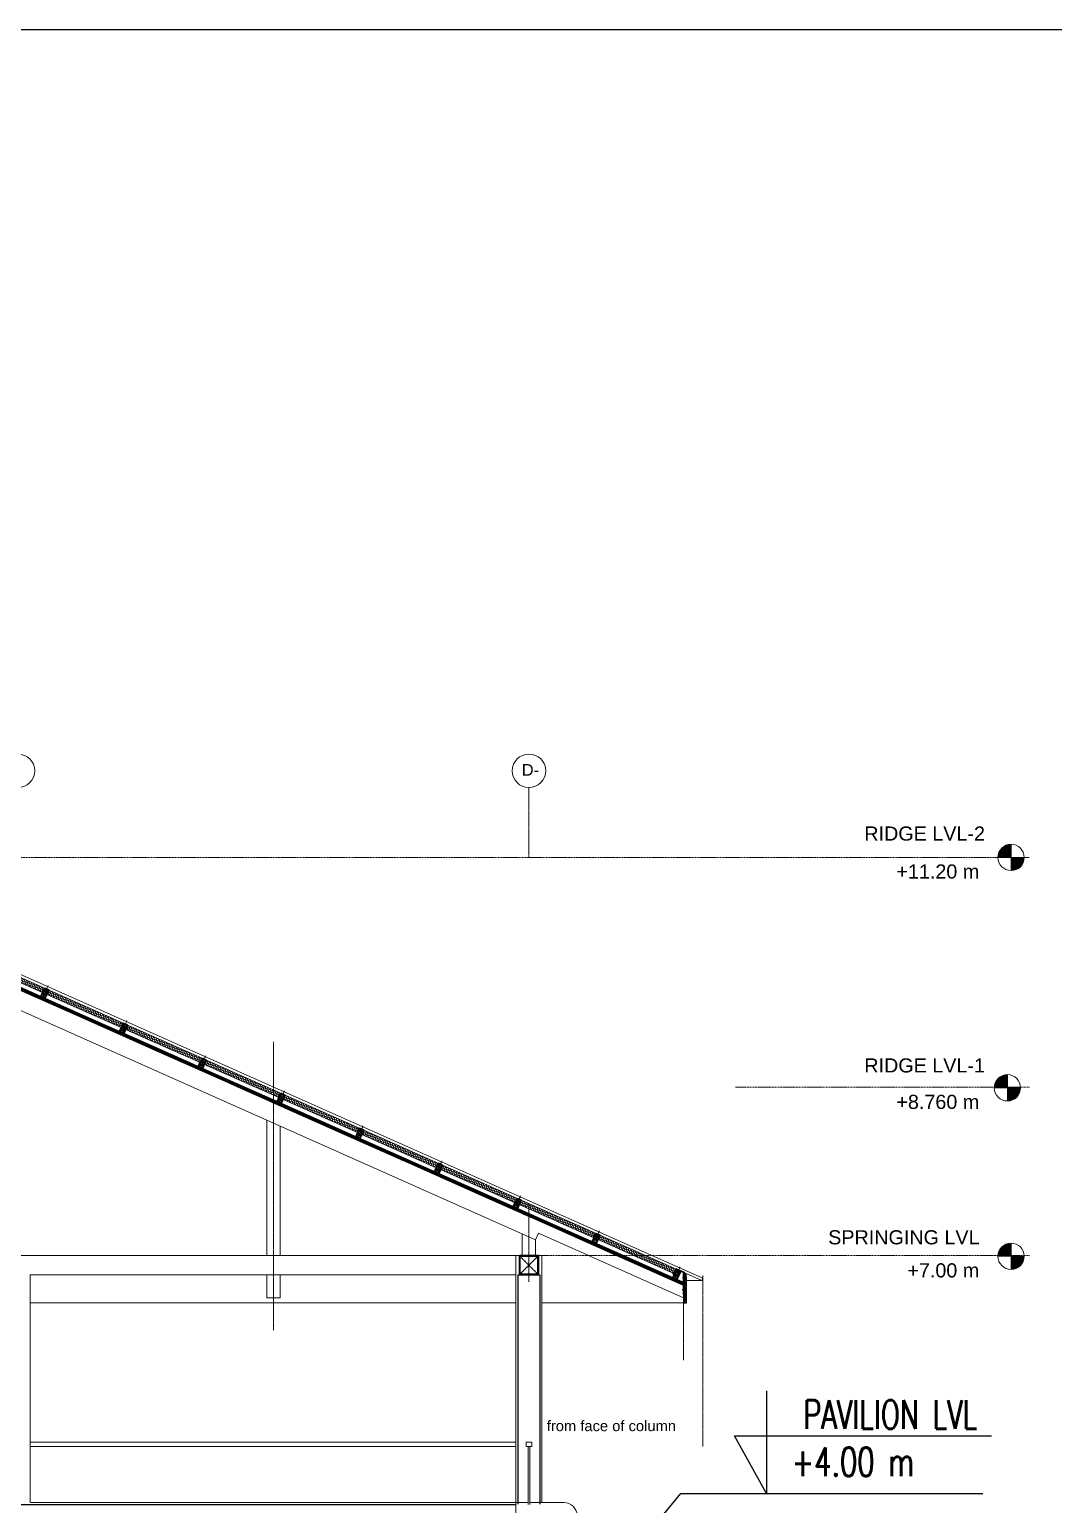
# Model space of a CAD drawing. Header units: millimetres. Extents: x 2659630 to 6742168, y -2425387 to -732288.
# Drawn here: x 3306549 to 3317240, y -1076419 to -1061008 of the extents above; entities that cross this region are included whole.
import ezdxf

# ---------------------------------------------------------------- set-up
doc = ezdxf.new("R2010")
doc.units = ezdxf.units.MM
for name, pattern in [('Centre', [31.749999999999996, 6.349999999999999, -4.7625, 15.875, -4.7625]), ('Grid Line', [22.224999999999994, 12.7, -3.174999999999999, 3.174999999999999, -3.174999999999999]), ('Hidden', [7.143750000000001, 4.7625, -2.38125])]:
    doc.linetypes.add(name, pattern=pattern)
for name, color, linetype in [('A-COLUMN', 12, 'Continuous'), ('A-LINE-1 HIDDEN', 1, 'Continuous'), ('S-COLUMN NO', 2, 'Continuous'), ('S-LEVEL SECTION', 3, 'Continuous')]:
    doc.layers.add(name, color=color, linetype=linetype)
for name, color, linetype, lineweight in [('A-DETL', 90, 'Continuous', 18), ('A-FLOR-HRAL', 11, 'Continuous', 18), ('A-FLOR-LEVL', 51, 'Continuous', 9), ('A-GRID-MODE', 80, 'Continuous', 0), ('A-hatch', 253, 'Continuous', 0), ('A-PLASTER', 50, 'Continuous', 0), ('A-ROOF', 6, 'Continuous', 0), ('A-TEXT', 211, 'Continuous', 9), ('A-WALL', 113, 'Continuous', 9), ('elevation 02', 2, 'Continuous', 9), ('S-GRID', 1, 'Continuous', 9), ('section-steel', 27, 'Continuous', 30), ('TEXT', 150, 'Continuous', 25)]:
    doc.layers.add(name, color=color, linetype=linetype, lineweight=lineweight)
doc.styles.add('Arial', font='arial.ttf', dxfattribs={"height": 123})
doc.styles.add('Arial_1', font='arial.ttf', dxfattribs={"height": 98.35329341317356})
doc.styles.add('ROMANS', font='r.shx', dxfattribs={"width": 0.7})

# ---------------------------------------------------------------- blocks, each defined once
blk = doc.blocks.new('Grid - M_Grid Head - Circle-24584-GROUND FLOOR PLAN-01')
at = {"layer": 'A-GRID-MODE'}
blk.add_circle((0, 0), 3.500000000000003, dxfattribs=at)
blk = doc.blocks.new('Level - M_Level Head - Circle_100-1971033-BUILDING SECTION BB_')
at = {"layer": 'A-FLOR-LEVL', "lineweight": 9}
h = blk.add_hatch(color=256, dxfattribs=at)
edge = h.paths.add_edge_path(flags=0)
edge.add_line((79558.08501780154, 3137.499999977148), (79558.08501780154, 2999.999999977148))
edge.add_line((79558.08501780154, 2999.999999977148), (79420.58501780154, 2999.999999977148))
edge.add_arc((79558.08501780154, 2999.999999977148), 137.5, 90.0000000000004, 180.0000000000002, ccw=False)
h = blk.add_hatch(color=256, dxfattribs=at)
edge = h.paths.add_edge_path(flags=0)
edge.add_arc((79558.08501780154, 2999.999999977148), 137.4999999999854, 269.99999999999966, 360, ccw=False)
edge.add_line((79558.08501780154, 2862.499999977148), (79558.08501780154, 2999.999999977148))
edge.add_line((79558.08501780154, 2999.999999977148), (79695.58501780152, 2999.999999977148))
for p, q in [((79558.08501780154, 2999.999999977148), (79558.08501780154, 3137.499999977148)), ((79420.58501780154, 2999.999999977148), (79558.08501780154, 2999.999999977148)), ((79695.58501780152, 2999.999999977148), (79558.08501780154, 2999.999999977148)), ((79558.08501780154, 2999.999999977148), (79558.08501780154, 2862.499999977148))]:
    blk.add_line(p, q, dxfattribs=at)
blk.add_circle((79558.08501780154, 2999.999999977148), 137.4999999999854, dxfattribs=at)
for radius, start, end in [(137.5, 90, 179.9999999999998), (137.4999999999854, 269.9999999999993, 359.9999999999994)]:
    blk.add_arc((79558.08501780154, 2999.999999977148), radius, start, end, dxfattribs=at)

msp = doc.modelspace()

# ---------------------------------------------------------------- hatches: boundary and pattern name
at = {"layer": 'A-DETL'}
h = msp.add_hatch(dxfattribs=at)
h.set_pattern_fill('HONEY', color=256, scale=100, angle=45)
h.set_pattern_definition([(45, (2176345.705250465, 602322.9781681602), (5.603596701050336, 20.9129075934452), [12.5, -25]), (165, (2176345.705250465, 602322.9781681602), (-20.9129075934452, -5.603596701050326), [12.5, -25]), (105, (2176345.705250465, 602322.9781681602), (-15.30931089239486, 15.30931089239487), [-25, 12.5])])
h.paths.add_polyline_path([(3305906.747783695, -1070723.008923693), (3305927.084615848, -1070677.331650812), (3306705.411397986, -1071023.865060764), (3306685.074565832, -1071069.542333644)])
h = msp.add_hatch(dxfattribs=at)
h.set_pattern_fill('HONEY', color=256, scale=100, angle=45)
h.set_pattern_definition([(45, (2175523.514338617, 601956.9151893235), (5.603596701050336, 20.9129075934452), [12.5, -25]), (165, (2175523.514338617, 601956.9151893235), (-20.9129075934452, -5.603596701050326), [12.5, -25]), (105, (2175523.514338617, 601956.9151893235), (-15.30931089239486, 15.30931089239487), [-25, 12.5])])
h.paths.add_polyline_path([(3306728.938695543, -1071089.07190253), (3306749.275527696, -1071043.394629649), (3307527.602309833, -1071389.928039601), (3307507.26547768, -1071435.605312481)])
h = msp.add_hatch(dxfattribs=at)
h.set_pattern_fill('HONEY', color=256, scale=100, angle=45)
h.set_pattern_definition([(45, (2174701.323426709, 601590.8522106234), (5.603596701050336, 20.9129075934452), [12.5, -25]), (165, (2174701.323426709, 601590.8522106234), (-20.9129075934452, -5.603596701050326), [12.5, -25]), (105, (2174701.323426709, 601590.8522106234), (-15.30931089239486, 15.30931089239487), [-25, 12.5])])
h.paths.add_polyline_path([(3307551.129607452, -1071455.13488123), (3307571.466439605, -1071409.457608349), (3308349.793221742, -1071755.991018301), (3308329.456389588, -1071801.668291181)])
h = msp.add_hatch(dxfattribs=at)
h.set_pattern_fill('HONEY', color=256, scale=100, angle=45)
h.set_pattern_definition([(45, (2173879.13251483, 601224.7892318552), (5.603596701050336, 20.9129075934452), [12.5, -25]), (165, (2173879.13251483, 601224.7892318552), (-20.9129075934452, -5.603596701050326), [12.5, -25]), (105, (2173879.13251483, 601224.7892318552), (-15.30931089239486, 15.30931089239487), [-25, 12.5])])
h.paths.add_polyline_path([(3308373.32051933, -1071821.197859998), (3308393.657351483, -1071775.520587117), (3309171.98413362, -1072122.053997069), (3309151.647301467, -1072167.731269949)])
h = msp.add_hatch(dxfattribs=at)
h.set_pattern_fill('HONEY', color=256, scale=100, angle=45)
h.set_pattern_definition([(45, (2173056.941602929, 600858.7262531361), (5.603596701050336, 20.9129075934452), [12.5, -25]), (165, (2173056.941602929, 600858.7262531361), (-20.9129075934452, -5.603596701050326), [12.5, -25]), (105, (2173056.941602929, 600858.7262531361), (-15.30931089239486, 15.30931089239487), [-25, 12.5])])
h.paths.add_polyline_path([(3309195.511431208, -1072187.260838766), (3309215.848263383, -1072141.583565836), (3309994.175045521, -1072488.116975788), (3309973.838213346, -1072533.794248718)])
h = msp.add_hatch(dxfattribs=at)
h.set_pattern_fill('HONEY', color=256, scale=100, angle=45)
h.set_pattern_definition([(45, (2172234.885267765, 600492.3610101205), (5.603596701050336, 20.9129075934452), [12.5, -25]), (165, (2172234.885267765, 600492.3610101205), (-20.9129075934452, -5.603596701050326), [12.5, -25]), (105, (2172234.885267765, 600492.3610101205), (-15.30931089239486, 15.30931089239487), [-25, 12.5])])
h.paths.add_polyline_path([(3310017.702343086, -1072553.323817535), (3310038.039175258, -1072507.646544614), (3310816.365957377, -1072854.179954606), (3310796.029125223, -1072899.857227486)])
h = msp.add_hatch(dxfattribs=at)
h.set_pattern_fill('HONEY', color=256, scale=100, angle=45)
h.set_pattern_definition([(45, (2171412.559779195, 600126.6002955504), (5.603596701050336, 20.9129075934452), [12.5, -25]), (165, (2171412.559779195, 600126.6002955504), (-20.9129075934452, -5.603596701050326), [12.5, -25]), (105, (2171412.559779195, 600126.6002955504), (-15.30931089239486, 15.30931089239487), [-25, 12.5])])
h.paths.add_polyline_path([(3310839.893254965, -1072919.386796303), (3310860.230087118, -1072873.709523422), (3311638.556869255, -1073220.242933374), (3311618.220037102, -1073265.920206254)])
h = msp.add_hatch(dxfattribs=at)
h.set_pattern_fill('HONEY', color=256, scale=100, angle=45)
h.set_pattern_definition([(45, (2170590.368867317, 599760.537316781), (5.603596701050336, 20.9129075934452), [12.5, -25]), (165, (2170590.368867317, 599760.537316781), (-20.9129075934452, -5.603596701050326), [12.5, -25]), (105, (2170590.368867317, 599760.537316781), (-15.30931089239486, 15.30931089239487), [-25, 12.5])])
h.paths.add_polyline_path([(3311662.084166843, -1073285.449775072), (3311682.420998996, -1073239.772502192), (3312460.747781133, -1073586.305912143), (3312440.41094898, -1073631.983185024)])
h = msp.add_hatch(dxfattribs=at)
h.set_pattern_fill('HONEY', color=256, scale=100, angle=45)
h.set_pattern_definition([(45, (2169768.177955438, 599394.4743380139), (5.603596701050336, 20.9129075934452), [12.5, -25]), (165, (2169768.177955438, 599394.4743380139), (-20.9129075934452, -5.603596701050326), [12.5, -25]), (105, (2169768.177955438, 599394.4743380139), (-15.30931089239486, 15.30931089239487), [-25, 12.5])])
h.paths.add_polyline_path([(3312484.275078721, -1073651.51275384), (3312504.611910875, -1073605.835480959), (3313282.938693012, -1073952.36889091), (3313262.601860859, -1073998.046163791)])
at = {"layer": 'A-hatch', "lineweight": -3}
h = msp.add_hatch(color=256, dxfattribs=at)
h.dxf.hatch_style = 1
h.paths.add_polyline_path([(3306705.411397986, -1071023.865060764), (3306749.275527726, -1071043.394629581), (3306710.228809991, -1071131.094993515), (3306666.36468025, -1071111.565424697)])
h.paths.add_polyline_path([(3306671.645808653, -1071109.538189439), (3306708.201574733, -1071125.813865112), (3306743.994399323, -1071045.421864839), (3306707.438633244, -1071029.146189167)], flags=16)
h = msp.add_hatch(color=256, dxfattribs=at)
h.dxf.hatch_style = 1
h.paths.add_polyline_path([(3307527.602309895, -1071389.928039464), (3307571.466439635, -1071409.457608281), (3307532.4197219, -1071497.157972215), (3307488.555592158, -1071477.628403397)])
h.paths.add_polyline_path([(3307493.836720562, -1071475.601168139), (3307530.392486642, -1071491.876843812), (3307566.185311232, -1071411.484843539), (3307529.629545153, -1071395.209167867)], flags=16)
h = msp.add_hatch(color=256, dxfattribs=at)
h.dxf.hatch_style = 1
h.paths.add_polyline_path([(3308349.793221742, -1071755.991018301), (3308393.657351483, -1071775.520587117), (3308354.610633748, -1071863.220951051), (3308310.746504006, -1071843.691382234)])
h.paths.add_polyline_path([(3308316.027632409, -1071841.664146975), (3308352.583398489, -1071857.939822648), (3308388.37622308, -1071777.547822376), (3308351.820457001, -1071761.272146704)], flags=16)
h = msp.add_hatch(color=256, dxfattribs=at)
h.dxf.hatch_style = 1
h.paths.add_polyline_path([(3309171.984133643, -1072122.05399702), (3309215.848263383, -1072141.583565836), (3309176.801545648, -1072229.28392977), (3309132.937415907, -1072209.754360952)])
h.paths.add_polyline_path([(3309138.218544309, -1072207.727125694), (3309174.77431039, -1072224.002801367), (3309210.56713498, -1072143.610801095), (3309174.011368901, -1072127.335125423)], flags=16)
h = msp.add_hatch(color=256, dxfattribs=at)
h.dxf.hatch_style = 1
h.paths.add_polyline_path([(3309994.175045517, -1072488.116975797), (3310038.039175258, -1072507.646544614), (3309998.992457522, -1072595.346908548), (3309955.128327781, -1072575.81733973)])
h.paths.add_polyline_path([(3309960.409456184, -1072573.790104472), (3309996.965222264, -1072590.065780145), (3310032.758046854, -1072509.673779872), (3309996.202280775, -1072493.3981042)], flags=16)
h = msp.add_hatch(color=256, dxfattribs=at)
h.dxf.hatch_style = 1
h.paths.add_polyline_path([(3310816.365957377, -1072854.179954606), (3310860.230087118, -1072873.709523422), (3310821.183369383, -1072961.409887356), (3310777.319239642, -1072941.880318538)])
h.paths.add_polyline_path([(3310782.600368044, -1072939.85308328), (3310819.156134124, -1072956.128758953), (3310854.948958715, -1072875.73675868), (3310818.393192636, -1072859.461083008)], flags=16)
h = msp.add_hatch(color=256, dxfattribs=at)
h.dxf.hatch_style = 1
h.paths.add_polyline_path([(3311638.556869256, -1073220.242933374), (3311682.420998997, -1073239.77250219), (3311643.374281261, -1073327.472866124), (3311599.51015152, -1073307.943297307)])
h.paths.add_polyline_path([(3311604.791279923, -1073305.916062048), (3311641.347046003, -1073322.191737721), (3311677.139870593, -1073241.799737449), (3311640.584104514, -1073225.524061777)], flags=16)
h = msp.add_hatch(color=256, dxfattribs=at)
h.dxf.hatch_style = 1
h.paths.add_polyline_path([(3312460.747781139, -1073586.305912131), (3312504.61191088, -1073605.835480947), (3312465.565193145, -1073693.535844881), (3312421.701063403, -1073674.006276063)])
h.paths.add_polyline_path([(3312426.982191806, -1073671.979040805), (3312463.537957886, -1073688.254716478), (3312499.330782477, -1073607.862716205), (3312462.775016398, -1073591.587040533)], flags=16)
h = msp.add_hatch(color=256, dxfattribs=at)
h.dxf.hatch_style = 1
h.paths.add_polyline_path([(3311669.001281624, -1073824.721092081), (3311857.00128878, -1073824.721060342), (3311857.000427557, -1074012.720403581), (3311669.000420401, -1074012.72043532)], flags=16)
h.paths.add_polyline_path([(3311663.001281624, -1073818.721092081), (3311863.00128878, -1073818.721060342), (3311863.000427557, -1074018.720403581), (3311663.000420401, -1074018.72043532)])
h = msp.add_hatch(color=256, dxfattribs=at)
h.dxf.hatch_style = 1
h.paths.add_polyline_path([(3313303.761883454, -1073961.639972613), (3313347.626013194, -1073981.16954143), (3313308.579295459, -1074068.869905363), (3313264.715165718, -1074049.340336546)])
h.paths.add_polyline_path([(3313269.996294121, -1074047.313101287), (3313306.552060201, -1074063.58877696), (3313342.344884791, -1073983.196776688), (3313305.789118712, -1073966.921101016)], flags=16)
at = {"layer": 'A-WALL', "lineweight": -3}
h = msp.add_hatch(dxfattribs=at)
h.set_pattern_fill('ANSI37', color=252, scale=100, angle=23.99999999989847)
h.set_pattern_definition([(68.99999999989848, (2085107.179054646, 541560.7030738166), (-11.66975533120708, 4.479599369336934), []), (158.9999999998984, (2085107.179054646, 541560.7030738166), (-4.479599369336934, -11.66975533120708), [])])
h.paths.add_polyline_path([(3307129.553950851, -1071345.156481665), (3307139.722366927, -1071322.317845224), (3306446.580210328, -1071013.7110741), (3306436.411794261, -1071036.549710519)])
h = msp.add_hatch(dxfattribs=at)
h.set_pattern_fill('ANSI37', color=252, scale=100, angle=23.99999999989847)
h.set_pattern_definition([(68.99999999989848, (2084414.03689805, 541252.0963026858), (-11.66975533120708, 4.479599369336934), []), (158.9999999998984, (2084414.03689805, 541252.0963026858), (-4.479599369336934, -11.66975533120708), [])])
h.paths.add_polyline_path([(3307822.696107447, -1071653.763252796), (3307832.864523523, -1071630.924616355), (3307139.722366924, -1071322.317845231), (3307129.553950857, -1071345.15648165)])
h = msp.add_hatch(dxfattribs=at)
h.set_pattern_fill('ANSI37', color=252, scale=100, angle=23.99999999989847)
h.set_pattern_definition([(68.99999999989848, (2083720.894741444, 540943.4895315771), (-11.66975533120708, 4.479599369336934), []), (158.9999999998984, (2083720.894741444, 540943.4895315771), (-4.479599369336934, -11.66975533120708), [])])
h.paths.add_polyline_path([(3308515.838264052, -1071962.370023905), (3308526.006680129, -1071939.531387464), (3307832.86452353, -1071630.92461634), (3307822.696107463, -1071653.763252758)])
h = msp.add_hatch(dxfattribs=at)
h.set_pattern_fill('ANSI37', color=252, scale=100, angle=23.99999999989847)
h.set_pattern_definition([(68.99999999989848, (2083027.752584845, 540634.8827604537), (-11.66975533120708, 4.479599369336934), []), (158.9999999998984, (2083027.752584845, 540634.8827604537), (-4.479599369336934, -11.66975533120708), [])])
h.paths.add_polyline_path([(3309208.980420651, -1072270.976795028), (3309219.148836728, -1072248.138158587), (3308526.006680129, -1071939.531387463), (3308515.838264062, -1071962.370023882)])
h = msp.add_hatch(dxfattribs=at)
h.set_pattern_fill('ANSI37', color=252, scale=100, angle=23.99999999989847)
h.set_pattern_definition([(68.99999999989848, (2082334.610428242, 540326.2759893376), (-11.66975533120708, 4.479599369336934), []), (158.9999999998984, (2082334.610428242, 540326.2759893376), (-4.479599369336934, -11.66975533120708), [])])
h.paths.add_polyline_path([(3309902.122577254, -1072579.583566144), (3309912.290993331, -1072556.744929703), (3309219.148836731, -1072248.138158579), (3309208.980420664, -1072270.976794998)])
h = msp.add_hatch(dxfattribs=at)
h.set_pattern_fill('ANSI37', color=252, scale=100, angle=23.99999999989847)
h.set_pattern_definition([(68.99999999989848, (2081641.46827164, 540017.6692182214), (-11.66975533120708, 4.479599369336934), []), (158.9999999998984, (2081641.46827164, 540017.6692182214), (-4.479599369336934, -11.66975533120708), [])])
h.paths.add_polyline_path([(3310595.264733857, -1072888.19033726), (3310605.433149933, -1072865.351700819), (3309912.290993334, -1072556.744929695), (3309902.122577267, -1072579.583566114)])
h = msp.add_hatch(dxfattribs=at)
h.set_pattern_fill('ANSI37', color=252, scale=100, angle=23.99999999989847)
h.set_pattern_definition([(68.99999999989848, (2080948.326115037, 539709.0624471055), (-11.66975533120708, 4.479599369336934), []), (158.9999999998984, (2080948.326115037, 539709.0624471055), (-4.479599369336934, -11.66975533120708), [])])
h.paths.add_polyline_path([(3311288.406890459, -1073196.797108377), (3311298.575306536, -1073173.958471935), (3310605.433149937, -1072865.351700811), (3310595.264733869, -1072888.19033723)])
h = msp.add_hatch(dxfattribs=at)
h.set_pattern_fill('ANSI37', color=252, scale=100, angle=23.99999999989847)
h.set_pattern_definition([(68.99999999989848, (2080255.183958435, 539400.4556759894), (-11.66975533120708, 4.479599369336934), []), (158.9999999998984, (2080255.183958435, 539400.4556759894), (-4.479599369336934, -11.66975533120708), [])])
h.paths.add_polyline_path([(3311981.549047062, -1073505.403879493), (3311991.717463139, -1073482.565243051), (3311298.575306539, -1073173.958471928), (3311288.406890472, -1073196.797108346)])
h = msp.add_hatch(dxfattribs=at)
h.set_pattern_fill('ANSI37', color=252, scale=100, angle=23.99999999989847)
h.set_pattern_definition([(68.99999999989848, (2079562.041801832, 539091.8489048732), (-11.66975533120708, 4.479599369336934), []), (158.9999999998984, (2079562.041801832, 539091.8489048732), (-4.479599369336934, -11.66975533120708), [])])
h.paths.add_polyline_path([(3312674.691203664, -1073814.010650609), (3312684.859619741, -1073791.172014168), (3311991.717463141, -1073482.565243043), (3311981.549047074, -1073505.403879462)])
h = msp.add_hatch(dxfattribs=at)
h.set_pattern_fill('ANSI37', color=252, scale=100, angle=23.99999999989847)
h.set_pattern_definition([(68.99999999989848, (2078868.89964523, 538783.2421337573), (-11.66975533120708, 4.479599369336934), []), (158.9999999998984, (2078868.89964523, 538783.2421337573), (-4.479599369336934, -11.66975533120708), [])])
h.paths.add_polyline_path([(3313378.001776353, -1074127.144692226), (3313378.001776343, -1074099.778785284), (3312684.859619744, -1073791.17201416), (3312674.691203677, -1073814.010650578)])
h = msp.add_hatch(dxfattribs=at)
h.set_pattern_fill('ANSI31', color=252, scale=99.99999999999999, angle=338.7456179637873)
h.set_pattern_definition([(23.7456179637873, (2167519.955842926, 601143.7549461231), (-5.033458559755212, 11.44177848619815), [])])
h.paths.add_polyline_path([(3313406.338982531, -1074009.24547684), (3313382.651630707, -1074009.24547684), (3313382.651630707, -1074311.812907065), (3313407.65093655, -1074311.812907065), (3313407.278009433, -1074223.588797366), (3313403.449552029, -1074223.131024041), (3313403.449552029, -1074212.105040439), (3313407.22733081, -1074211.614032463), (3313406.745874354, -1074097.851511009), (3313403.449552029, -1074097.423079212), (3313403.449552029, -1074086.39709561), (3313406.695755205, -1074086.008943133)])

# ---------------------------------------------------------------- linework, layer by layer
at = {"layer": 'A-COLUMN', "color": 1}
for points in [[(3306743.994399323, -1071045.421864839), (3306671.645808653, -1071109.538189439)], [(3306707.438633244, -1071029.146189167), (3306708.201574733, -1071125.813865112)], [(3307566.185311232, -1071411.484843539), (3307493.836720562, -1071475.601168139)], [(3307529.629545153, -1071395.209167867), (3307530.392486642, -1071491.876843812)], [(3308388.37622308, -1071777.547822376), (3308316.027632409, -1071841.664146975)], [(3308351.820457001, -1071761.272146704), (3308352.583398489, -1071857.939822648)], [(3309210.56713498, -1072143.610801095), (3309138.218544309, -1072207.727125694)], [(3309174.011368901, -1072127.335125423), (3309174.77431039, -1072224.002801367)], [(3310032.758046854, -1072509.673779872), (3309960.409456184, -1072573.790104472)], [(3309996.202280775, -1072493.3981042), (3309996.965222264, -1072590.065780145)], [(3310818.393192636, -1072859.461083008), (3310819.156134124, -1072956.128758953)], [(3310854.948958715, -1072875.73675868), (3310782.600368044, -1072939.85308328)], [(3311677.139870593, -1073241.799737449), (3311604.791279923, -1073305.916062048)], [(3311640.584104514, -1073225.524061777), (3311641.347046003, -1073322.191737721)], [(3312499.330782477, -1073607.862716205), (3312426.982191806, -1073671.979040805)], [(3312462.775016398, -1073591.587040533), (3312463.537957886, -1073688.254716478)], [(3313342.344884791, -1073983.196776688), (3313269.996294121, -1074047.313101287)], [(3313305.789118712, -1073966.921101016), (3313306.552060201, -1074063.58877696)]]:
    msp.add_lwpolyline(points, dxfattribs=at)
at = {"layer": 'A-FLOR-HRAL'}
for p, q in [((3306562.893216548, -1075768.793878228), (3311628.104346231, -1075768.793878228)), ((3306562.893216548, -1075813.793878228), (3311628.104343629, -1075813.793878228)), ((3311755.00108588, -1076418.79705529), (3311755.00108588, -1075813.79295132)), ((3311771.00108588, -1076418.79705529), (3311771.00108588, -1075813.79295132))]:
    msp.add_line(p, q, dxfattribs=at)
msp.add_lwpolyline([(3311793.00108588, -1075768.79295132), (3311733.00108588, -1075768.79295132), (3311733.00108588, -1075813.79295132), (3311793.00108588, -1075813.79295132)], close=True, dxfattribs=at)
at = {"layer": 'A-FLOR-LEVL', "linetype": 'Centre', "lineweight": 9}
for p, q in [((3316985.521736949, -1069658.224097871), (3303762.99974348, -1069658.225578418)), ((3316988.009941119, -1072058.457677445), (3313921.48723271, -1072058.458007108)), ((3316988.009941119, -1073818.708052351), (3295628.099962859, -1073818.710954305))]:
    msp.add_line(p, q, dxfattribs=at)
at = {"layer": 'A-LINE-1 HIDDEN', "linetype": 'Hidden', "ltscale": 0.5}
for p, q in [((3311857.001288801, -1073824.71601977), (3311669.000420422, -1074012.715394748)), ((3311857.000427578, -1074012.715363009), (3311669.001281646, -1073824.716051509))]:
    msp.add_line(p, q, dxfattribs=at)
at = {"layer": 'A-LINE-1 HIDDEN', "linetype": 'Hidden'}
for p, q in [((3311648.0009375, -1074018.715363009), (3311878.003035938, -1074018.715363009)), ((3311648.003035937, -1074018.715363009), (3311648.002897187, -1076418.797982198)), ((3311878.003035938, -1074018.715363009), (3311878.002897187, -1076418.797982198)), ((3295877.998401079, -1076418.797236243), (3311628.00021452, -1076418.796503475))]:
    msp.add_line(p, q, dxfattribs=at)
at = {"layer": 'A-PLASTER'}
for p, q in [((3311628.00021452, -1076398.786540392), (3311628.00021452, -1076768.792328302)), ((3311628.00021452, -1076398.786540392), (3311755.000753819, -1076398.786488488)), ((3311771.000753819, -1076398.786481949), (3312131.279747035, -1076398.786445452))]:
    msp.add_line(p, q, dxfattribs=at)
msp.add_arc((3312128.002590158, -1076538.756749319), 140.0086630247917, 278.2127572797444, 90, dxfattribs=at)
at = {"layer": 'A-ROOF', "linetype": 'Continuous'}
for p, q in [((3303762.99974348, -1069683.169172392), (3313578.001745923, -1074053.089610241)), ((3303762.99974348, -1069713.81898819), (3313566.613119917, -1074078.668883055)), ((3313566.613119917, -1074078.668883055), (3313406.851488207, -1074078.668883055)), ((3313578.001745923, -1074053.089610241), (3313566.613119917, -1074078.668883055)), ((3306555.000383536, -1074311.812907065), (3311628.10443046, -1074311.812907065)), ((3313382.651630707, -1074311.812907065), (3311898.001027846, -1074311.812907065))]:
    msp.add_line(p, q, dxfattribs=at)
at = {"layer": 'A-WALL'}
for p, q in [((3311898.005015543, -1073818.710586764), (3295628.099962858, -1073818.711496136)), ((3311628.104458967, -1073818.708780547), (3311628.10430981, -1076398.786469093)), ((3311898.005015542, -1073818.708743878), (3311898.005164699, -1076398.786540392)), ((3311628.104447405, -1074018.706297168), (3306555.000383536, -1074018.706427706)), ((3306555.000383536, -1076398.786458978), (3306555.000383536, -1074018.706427706)), ((3311628.10430981, -1076398.784482441), (3306562.893216548, -1076398.786458978))]:
    msp.add_line(p, q, dxfattribs=at)
at = {"layer": 'A-WALL', "color": 252, "lineweight": -3}
for p, q in [((3313406.745874354, -1074053.713566572), (3313406.698425845, -1074041.870679364, 0.001305576200409289)), ((3313407.278009433, -1074179.450852929), (3313407.22733081, -1074167.476088026, 0.001305576200409289))]:
    msp.add_line(p, q, dxfattribs=at)
for points in [[(3306446.580210334, -1071013.711074088), (3306436.411794255, -1071036.549710531), (3307129.55395086, -1071345.156481645), (3307139.722366936, -1071322.317845204)], [(3307139.72236693, -1071322.317845219), (3307129.553950851, -1071345.156481662), (3307822.696107456, -1071653.763252776), (3307832.864523532, -1071630.924616335)], [(3307832.864523536, -1071630.924616327), (3307822.696107457, -1071653.763252771), (3308515.838264062, -1071962.370023884), (3308526.006680138, -1071939.531387443)], [(3308526.006680135, -1071939.531387451), (3308515.838264056, -1071962.370023895), (3309208.980420661, -1072270.976795008), (3309219.148836737, -1072248.138158567)], [(3309219.148836737, -1072248.138158567), (3309208.980420659, -1072270.976795011), (3309902.122577264, -1072579.583566124), (3309912.29099334, -1072556.744929683)], [(3309912.29099334, -1072556.744929683), (3309902.122577261, -1072579.583566127), (3310595.264733866, -1072888.19033724), (3310605.433149942, -1072865.351700799)], [(3310605.433149942, -1072865.351700799), (3310595.264733864, -1072888.190337243), (3311288.406890469, -1073196.797108356), (3311298.575306545, -1073173.958471915)], [(3311298.575306545, -1073173.958471915), (3311288.406890466, -1073196.797108359), (3311981.549047071, -1073505.403879472), (3311991.717463147, -1073482.565243031)], [(3311991.717463147, -1073482.565243031), (3311981.549047069, -1073505.403879475), (3312674.691203673, -1073814.010650588), (3312684.85961975, -1073791.172014147)], [(3312684.85961975, -1073791.172014147), (3312674.691203672, -1073814.010650591), (3313378.001776353, -1074127.144692226), (3313378.001776353, -1074099.778785263)]]:
    msp.add_lwpolyline(points, close=True, dxfattribs=at)
at = {"layer": 'A-WALL', "lineweight": -3}
msp.add_lwpolyline([(3313273.469874576, -1074015.193349368), (3313268.902147287, -1074013.159666153), (3313295.846137219, -1073952.642473931), (3313383.174771557, -1073991.523686988), (3313383.174771557, -1074221.182416241), (3313378.001776353, -1074221.182416241), (3313378.001776353, -1073994.693702526), (3313298.380181291, -1073959.243884435), (3313273.469874577, -1074015.193349368)], close=True, dxfattribs=at)
at = {"layer": 'A-WALL', "color": 5, "lineweight": -3}
for points in [[(3313406.695755205, -1074086.008943133), (3313406.338982531, -1074009.192892894), (3313382.651630707, -1074009.298060786), (3313382.651630707, -1074311.812907065), (3313407.651384308, -1074311.812907065), (3313407.278009433, -1074179.450852929)], [(3313407.22733081, -1074167.476088026), (3313406.745874354, -1074053.713566572)]]:
    msp.add_lwpolyline(points, dxfattribs=at)
at = {"layer": 'A-WALL', "color": 5, "lineweight": -3, "elevation": 0.001305576200409289}
for points in [[(3313406.698425845, -1074041.870679364), (3313403.449552029, -1074042.259151173), (3313403.449552029, -1074053.285134775), (3313406.698425845, -1074053.707399563)], [(3313407.278009433, -1074179.450852929), (3313403.449552029, -1074178.993079604), (3313403.449552029, -1074167.967096002), (3313407.22733081, -1074167.476088026)]]:
    msp.add_lwpolyline(points, dxfattribs=at)
at = {"layer": 'elevation 02', "color": 2}
for p, q in [((3313378.001776353, -1074099.778785263), (3303762.99974348, -1069818.904070928)), ((3311833.001382363, -1073652.720272317), (3303762.99974348, -1070059.7240522)), ((3305906.747783695, -1070723.008923693), (3306685.074565832, -1071069.542333645)), ((3306728.938695573, -1071089.071902462), (3307507.26547771, -1071435.605312413)), ((3307551.129607452, -1071455.13488123), (3308329.456389589, -1071801.668291181)), ((3308373.32051933, -1071821.197859998), (3309151.647301467, -1072167.73126995)), ((3309195.511431208, -1072187.260838766), (3309973.838213346, -1072533.794248718)), ((3309025.500714512, -1073818.711362165), (3309025.500714512, -1072402.740440967)), ((3309165.500714512, -1073818.711341114), (3309165.500714512, -1072465.072456911)), ((3310017.702343086, -1072553.323817535), (3310796.029125224, -1072899.857227486)), ((3310839.893254965, -1072919.386796303), (3311618.220037102, -1073265.920206255)), ((3311662.084166843, -1073285.449775071), (3312440.410948981, -1073631.983185023)), ((3311693.001382363, -1073818.715378878), (3311693.001382363, -1073590.388256374)), ((3311833.001382363, -1073652.720272317), (3311863.506630593, -1073584.204362994)), ((3311863.506630593, -1073584.204362994), (3313378.001769574, -1074258.501042628)), ((3311833.001382363, -1073818.715378878), (3311833.001382363, -1073652.720272317)), ((3312484.275078721, -1073651.51275384), (3313283.425051299, -1074007.317245495)), ((3309025.500714512, -1074258.494164676), (3309025.500714512, -1074018.706552294)), ((3309165.500714512, -1074258.494164676), (3309165.500714512, -1074018.706531239)), ((3313378.001776353, -1074099.778785263), (3313378.001776353, -1074258.501045647)), ((3309025.500714512, -1074258.494164676), (3309165.500714512, -1074258.494164676))]:
    msp.add_line(p, q, dxfattribs=at)
at = {"layer": 'S-COLUMN NO', "ltscale": 2500}
for p, q in [((3312922.540103434, -1076818.680168147), (3313350.100605805, -1076303.071375241)), ((3313350.100605805, -1076303.071375241), (3316502.453462273, -1076303.071375241))]:
    msp.add_line(p, q, dxfattribs=at)
at = {"layer": 'S-GRID', "linetype": 'Grid Line'}
for p, q in [((3311763.000714512, -1068928.213910535), (3311763.000714512, -1069658.224272954)), ((3306743.322142756, -1070997.741142523), (3306688.296745155, -1071121.330209029)), ((3307565.51305463, -1071363.8041213), (3307510.487657029, -1071487.393187807)), ((3309095.500714512, -1071584.890468919), (3309095.500714512, -1074601.324626611)), ((3308387.703966504, -1071729.867100078), (3308332.678568903, -1071853.456166585)), ((3309209.894878378, -1072095.930078855), (3309154.869480777, -1072219.519145362)), ((3310032.085790252, -1072461.993057633), (3309977.060392651, -1072585.58212414)), ((3310854.276702126, -1072828.056036411), (3310799.251304525, -1072951.645102918)), ((3311676.467614001, -1073194.119015188), (3311621.4422164, -1073317.708081695)), ((3311763.00052114, -1074093.826602194), (3311763.001382363, -1073279.815295476)), ((3312498.658525875, -1073560.181993966), (3312443.633128273, -1073683.771060473)), ((3313341.672628189, -1073935.516054448), (3313286.647230588, -1074059.105120955)), ((3313578.001687696, -1075811.791844226), (3313578.001746834, -1074025.582996947)), ((3313378.001687696, -1074909.850381364), (3313378.001746834, -1074114.791844923))]:
    msp.add_line(p, q, dxfattribs=at)
at = {"layer": 'S-LEVEL SECTION'}
msp.add_lwpolyline([(3314243.296235624, -1075230.324802914), (3314243.296235624, -1076303.071375241), (3313909.21117425, -1075702.783798198), (3316592.741235624, -1075702.783798198)], dxfattribs=at)
msp.add_lwpolyline([(3314243.296235624, -1075230.324802914), (3314243.296235624, -1076303.071375241), (3313909.21117425, -1075702.783798198), (3316592.741235624, -1075702.783798198)], dxfattribs=at)
msp.add_lwpolyline([(3314243.296235624, -1075230.324802914), (3314243.296235624, -1076303.071375241), (3313909.21117425, -1075702.783798198), (3316592.741235624, -1075702.783798198)], dxfattribs=at)
at = {"layer": 'section-steel'}
for points in [[(3306705.411397986, -1071023.865060764), (3306666.36468025, -1071111.565424697), (3306710.228809991, -1071131.094993515), (3306749.275527726, -1071043.394629581)], [(3306707.438633244, -1071029.146189167), (3306671.645808653, -1071109.538189439), (3306708.201574733, -1071125.813865112), (3306743.994399323, -1071045.421864839)], [(3307527.602309895, -1071389.928039464), (3307488.555592158, -1071477.628403397), (3307532.4197219, -1071497.157972215), (3307571.466439635, -1071409.457608281)], [(3307529.629545153, -1071395.209167867), (3307493.836720562, -1071475.601168139), (3307530.392486642, -1071491.876843812), (3307566.185311232, -1071411.484843539)], [(3308349.793221742, -1071755.991018301), (3308310.746504006, -1071843.691382234), (3308354.610633748, -1071863.220951051), (3308393.657351483, -1071775.520587117)], [(3308351.820457001, -1071761.272146704), (3308316.027632409, -1071841.664146975), (3308352.583398489, -1071857.939822648), (3308388.37622308, -1071777.547822376)], [(3309171.984133643, -1072122.05399702), (3309132.937415907, -1072209.754360952), (3309176.801545648, -1072229.28392977), (3309215.848263383, -1072141.583565836)], [(3309174.011368901, -1072127.335125423), (3309138.218544309, -1072207.727125694), (3309174.77431039, -1072224.002801367), (3309210.56713498, -1072143.610801095)], [(3309994.175045517, -1072488.116975797), (3309955.128327781, -1072575.81733973), (3309998.992457522, -1072595.346908548), (3310038.039175258, -1072507.646544614)], [(3309996.202280775, -1072493.3981042), (3309960.409456184, -1072573.790104472), (3309996.965222264, -1072590.065780145), (3310032.758046854, -1072509.673779872)], [(3310816.365957377, -1072854.179954606), (3310777.319239642, -1072941.880318538), (3310821.183369383, -1072961.409887356), (3310860.230087118, -1072873.709523422)], [(3310818.393192636, -1072859.461083008), (3310782.600368044, -1072939.85308328), (3310819.156134124, -1072956.128758953), (3310854.948958715, -1072875.73675868)], [(3311638.556869256, -1073220.242933374), (3311599.51015152, -1073307.943297307), (3311643.374281261, -1073327.472866124), (3311682.420998997, -1073239.77250219)], [(3311640.584104514, -1073225.524061777), (3311604.791279923, -1073305.916062048), (3311641.347046003, -1073322.191737721), (3311677.139870593, -1073241.799737449)], [(3312460.747781139, -1073586.305912131), (3312421.701063403, -1073674.006276063), (3312465.565193145, -1073693.535844881), (3312504.61191088, -1073605.835480947)], [(3312462.775016398, -1073591.587040533), (3312426.982191806, -1073671.979040805), (3312463.537957886, -1073688.254716478), (3312499.330782477, -1073607.862716205)], [(3311663.001281646, -1073818.716051509), (3311863.001288801, -1073818.71601977), (3311863.000427578, -1074018.715363009), (3311663.000420422, -1074018.715394748)], [(3311669.001281646, -1073824.716051509), (3311857.001288801, -1073824.71601977), (3311857.000427578, -1074012.715363009), (3311669.000420422, -1074012.715394748)], [(3313303.761883454, -1073961.639972613), (3313264.715165718, -1074049.340336546), (3313308.579295459, -1074068.869905363), (3313347.626013194, -1073981.16954143)], [(3313305.789118712, -1073966.921101016), (3313269.996294121, -1074047.313101287), (3313306.552060201, -1074063.58877696), (3313342.344884791, -1073983.196776688)]]:
    msp.add_lwpolyline(points, close=True, dxfattribs=at)
at = {"layer": 'TEXT', "color": 1}
for p, q in [((3313371.390473842, -1074044.766839555, 0.001305576200409289), (3313368.836327281, -1074044.766839555, 0.001305576200409289)), ((3313368.836327281, -1074044.766839555, 0.001305576200409289), (3313368.836327281, -1074050.811239374, 0.001305576200409289)), ((3313371.390473842, -1074050.811239374, 0.001305576200409289), (3313368.836327281, -1074050.811239374, 0.001305576200409289)), ((3313375.140473842, -1074043.289039465, 0.001305576200409289), (3313371.390473842, -1074043.289039465, 0.001305576200409289)), ((3313371.390473842, -1074043.289039465, 0.001305576200409289), (3313371.390473842, -1074052.289039465, 0.001305576200409289)), ((3313375.140473842, -1074045.995959808, 0.001305576200409289), (3313371.390473842, -1074045.995959808, 0.001305576200409289)), ((3313375.140473842, -1074049.582119121, 0.001305576200409289), (3313371.390473842, -1074049.582119121, 0.001305576200409289)), ((3313375.140473842, -1074052.289039465, 0.001305576200409289), (3313371.390473842, -1074052.289039465, 0.001305576200409289)), ((3313375.140473842, -1074043.289039465, 0.001305576200409289), (3313375.140473842, -1074052.289039465, 0.001305576200409289)), ((3313403.709552694, -1074044.766839556, 0.001305576200409289), (3313375.140473842, -1074044.766839555, 0.001305576200409289)), ((3313403.709552694, -1074050.811239374, 0.001305576200409289), (3313375.140473842, -1074050.811239374, 0.001305576200409289)), ((3313371.390473842, -1074170.440991403, 0.001305576200409289), (3313368.836327281, -1074170.440991403, 0.001305576200409289)), ((3313368.836327281, -1074176.485391221, 0.001305576200409289), (3313368.836327281, -1074170.440991403, 0.001305576200409289)), ((3313371.390473842, -1074176.485391221, 0.001305576200409289), (3313368.836327281, -1074176.485391221, 0.001305576200409289)), ((3313375.140473842, -1074168.963191312, 0.001305576200409289), (3313371.390473842, -1074168.963191312, 0.001305576200409289)), ((3313371.390473842, -1074177.963191312, 0.001305576200409289), (3313371.390473842, -1074168.963191312, 0.001305576200409289)), ((3313375.140473842, -1074171.670111656, 0.001305576200409289), (3313371.390473842, -1074171.670111656, 0.001305576200409289)), ((3313375.140473842, -1074175.256270968, 0.001305576200409289), (3313371.390473842, -1074175.256270968, 0.001305576200409289)), ((3313375.140473842, -1074177.963191312, 0.001305576200409289), (3313371.390473842, -1074177.963191312, 0.001305576200409289)), ((3313375.140473842, -1074177.963191312, 0.001305576200409289), (3313375.140473842, -1074168.963191312, 0.001305576200409289)), ((3313403.709552694, -1074170.440991403, 0.001305576200409289), (3313375.140473842, -1074170.440991403, 0.001305576200409289)), ((3313403.709552694, -1074176.485391221, 0.001305576200409289), (3313375.140473842, -1074176.485391221, 0.001305576200409289))]:
    msp.add_line(p, q, dxfattribs=at)
for points in [[(3313376.249018423, -1074041.835822355), (3313375.283952469, -1074041.835822355), (3313375.283952469, -1074053.742256574), (3313376.249018423, -1074053.742256574)], [(3313376.249018423, -1074179.416408421), (3313375.283952469, -1074179.416408421), (3313375.283952469, -1074167.509974202), (3313376.249018423, -1074167.509974202)]]:
    msp.add_lwpolyline(points, close=True, dxfattribs=at)
at = {"layer": 'TEXT', "color": 1, "elevation": 0.001305576200409289}
for points in [[(3313403.709552694, -1074042.502039615), (3313404.081727559, -1074042.502039616, -0.2128726875290375), (3313406.562974839, -1074047.527064256), (3313405.157895824, -1074047.527064256), (3313405.157895824, -1074048.051014671), (3313406.562974839, -1074048.051014671, -0.21287268753103), (3313404.081727559, -1074053.076039312), (3313403.709552694, -1074053.076039312)], [(3313403.709552694, -1074178.750191161), (3313404.081727559, -1074178.750191161, 0.2128726875290375), (3313406.562974839, -1074173.725166521), (3313405.157895824, -1074173.72516652), (3313405.157895824, -1074173.201216105), (3313406.562974839, -1074173.201216105, 0.21287268753103), (3313404.081727559, -1074168.176191465), (3313403.709552694, -1074168.176191465)]]:
    msp.add_lwpolyline(points, format="xyb", close=True, dxfattribs=at)

# ---------------------------------------------------------------- block references
at = {"layer": 'A-FLOR-LEVL', "lineweight": 9}
for p in [(3237238.822790287, -1072658.224410771), (3237200.24209474, -1075065.392354508), (3237238.824540463, -1076825.642729415)]:
    msp.add_blockref('Level - M_Level Head - Circle_100-1971033-BUILDING SECTION BB_', p, dxfattribs=at)
at = {"layer": 'A-GRID-MODE', "xscale": 49.99999999999998, "yscale": 49.99999999999998, "zscale": 49.99999999999998, "rotation": 270}
for p in [(3306428.000714512, -1068753.213910535), (3311763.038183681, -1068753.213910535)]:
    msp.add_blockref('Grid - M_Grid Head - Circle-24584-GROUND FLOOR PLAN-01', p, dxfattribs=at)

# ---------------------------------------------------------------- texts
at = {"layer": 'A-FLOR-LEVL', "lineweight": 9, "char_height": 147.5299401197603, "attachment_point": 3, "line_spacing_factor": 0.9385317878468564, "style": 'Arial', "bg_fill": 3, "box_fill_scale": 1.25, "bg_fill_color": 0, "bg_fill_transparency": 0}
for s, insert, width in [('^IRIDGE LVL-2 ', (3316524.444874628, -1069335.091835853), 2372), ('SPRINGING LVL', (3316467.92162043, -1073553.151727808), 1880.814880425154)]:
    msp.add_mtext(s, dxfattribs=dict(at, insert=insert, width=width))
at = {"layer": 'A-GRID-MODE', "style": 'Arial'}
msp.add_text('D-', height=122.941616766467, dxfattribs=at).set_placement((3311688.185613614, -1068805.242241161))
at = {"layer": 'A-TEXT', "style": 'Arial_1'}
msp.add_text('from face of column', height=110, dxfattribs=at).set_placement((3311949.395838642, -1075652.520275705))
at = {"layer": 'S-LEVEL SECTION', "char_height": 300, "attachment_point": 5, "line_spacing_factor": 0.9385317878468564, "style": 'ROMANS'}
for s, insert in [('PAVILION LVL', (3315537.317472169, -1075479.424342662)), ('+4.00 m', (3315146.357842742, -1075971.673099587))]:
    msp.add_mtext(s, dxfattribs=dict(at, insert=insert))

# ---------------------------------------------------------------- next in the draw order: texts
at = {"layer": 'A-FLOR-LEVL', "lineweight": 9, "char_height": 147.5299401197603, "attachment_point": 3, "line_spacing_factor": 0.9385317878468564, "style": 'Arial', "bg_fill": 3, "box_fill_scale": 1.25, "bg_fill_color": 0, "bg_fill_transparency": 0}
for s, insert, width in [('+11.20 m', (3316464.632484159, -1069731.341475029), 892.7121346324174), ('^IRIDGE LVL-1 ', (3316524.445132663, -1071757.781938605), 2372), ('+8.760 m', (3316464.634234334, -1072138.509418766), 892.7121346324174), ('+7.00 m', (3316464.634234334, -1073898.759793673), 892.7121346324174)]:
    msp.add_mtext(s, dxfattribs=dict(at, insert=insert, width=width))

# ---------------------------------------------------------------- next in the draw order: linework, layer by layer
at = {"layer": 'S-COLUMN NO', "ltscale": 2500}
msp.add_lwpolyline([(3283663.149067052, -1061008.372392189), (3326146.829762924, -1061008.372392189), (3326146.829762924, -1091468.369872248), (3283663.149067052, -1091468.369872248)], close=True, dxfattribs=at)

doc.saveas('drawing.dxf')
